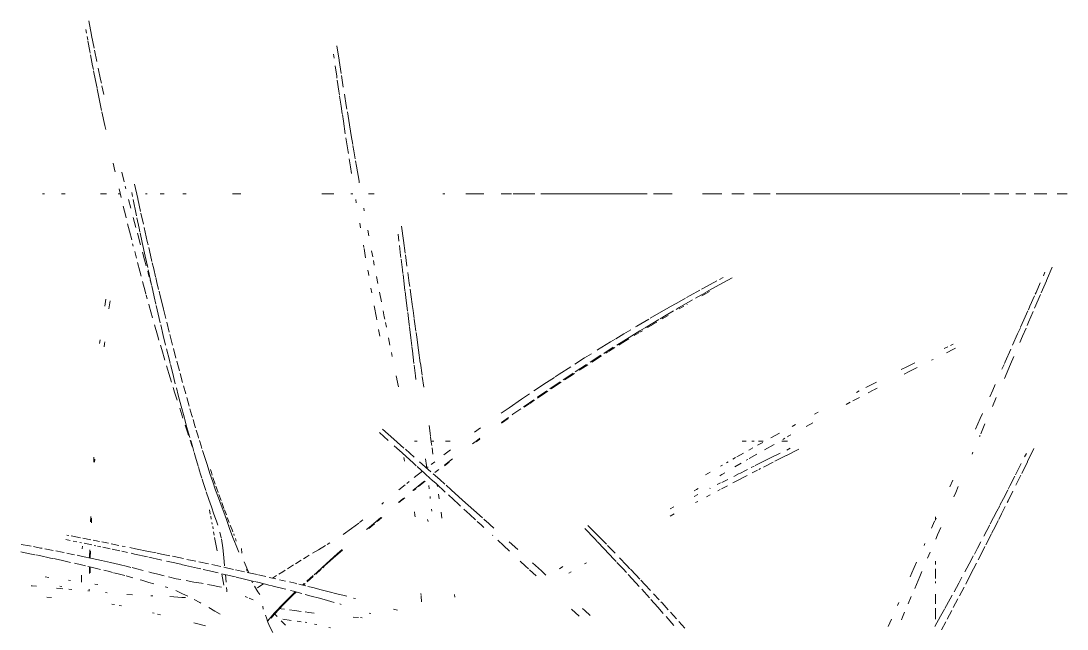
# Model space of a CAD drawing. Header units: millimetres. Extents: x -67152 to -48359, y -6192 to 21191.
# Drawn here: x -59286.3 to -58862.9, y 1057 to 1303 of the extents above; entities that cross this region are included whole.
import ezdxf

# ---------------------------------------------------------------- set-up
doc = ezdxf.new("R2010")
doc.units = ezdxf.units.MM
doc.layers.add('G-IMPT', color=8, linetype='Continuous', lineweight=9)
doc.layers.add('I-FURN', color=30, linetype='Continuous', lineweight=9)

# ---------------------------------------------------------------- blocks, each defined once
blk = doc.blocks.new('LR2371_Conjunto_Estar_Externo_932 - RM-palem_elek_dwg-V21-Nivel 1 Oficinas')
at = {"layer": 'G-IMPT'}
for p, q in [((-951.1, -536.5), (-942.6, -520.8)), ((-929.6, -527.1), (-941.1, -547.7)), ((-838.3, -527.4), (-844.6, -541.7)), ((-427.4, -537.4), (-439.4, -523.9)), ((-418.1, -529.2), (-402.5, -546.9)), ((255.9, -524.9), (258.8, -525.6)), ((282.7, -531.2), (287.3, -532.1)), ((352.5, -538.6), (344.3, -529.8)), ((374.7, -526.6), (368.9, -515.9)), ((378.4, -535.9), (374.7, -526.6)), ((501, -528.9), (523.9, -534.6)), ((-953.8, -541.7), (-963, -558.8)), ((-941.1, -547.7), (-948.5, -561.1)), ((-870.6, -555.5), (-866.4, -545.8)), ((-864.1, -540.4), (-866.4, -545.8)), ((-422.9, -542.5), (-411.3, -555.3)), ((-397.1, -553.1), (-386.5, -565)), ((-243, -558.6), (-253.6, -548.9)), ((-231.9, -547.6), (-217.1, -561.5)), ((176.9, -552.6), (179.8, -553.6)), ((196.7, -544.7), (193.6, -544.5)), ((211.2, -545.6), (201, -545)), ((287.9, -553.5), (298.3, -554.8)), ((302.2, -535.1), (305.5, -535.6)), ((313.3, -536.6), (321.3, -537.7)), ((332.6, -539.3), (349.5, -541.7)), ((347.2, -573.4), (365.4, -554)), ((348.1, -570.5), (365.8, -551.5)), ((360.1, -546.7), (365.3, -552)), ((365.4, -554), (379.1, -537.7)), ((365.8, -551.5), (372.4, -543.5)), ((381.4, -544.2), (378.4, -535.9)), ((383.5, -549.3), (381.4, -544.2)), ((471.9, -551.4), (482.4, -557.7)), ((589.1, -550.2), (594.9, -551.7)), ((601.6, -553.3), (604.9, -554.1)), ((-975, -581.4), (-965.9, -564.3)), ((-952.8, -568.8), (-963.7, -588.7)), ((-949.5, -562.9), (-952.8, -568.8)), ((-877.7, -572.1), (-883.6, -586)), ((-856.5, -568.5), (-859, -574.1)), ((-394.7, -573.5), (-406.9, -560.1)), ((-394.7, -573.5), (-392.5, -575.9)), ((-386.5, -565), (-372.9, -580.2)), ((-243, -558.6), (-238.9, -562.4)), ((131.9, -561.3), (124.4, -559.6)), ((234.6, -570.6), (237.7, -571.5)), ((305.2, -555.8), (298.3, -554.8)), ((326.5, -558.8), (313.1, -556.9)), ((326.5, -558.8), (336.4, -560)), ((347.2, -573.4), (327.8, -592.6)), ((348.1, -570.5), (329.2, -589.4)), ((346.3, -561.3), (352.2, -562)), ((355.6, -562.4), (352.2, -562)), ((388.2, -567.3), (387.7, -561.7)), ((388.2, -567.3), (388, -561.5)), ((482.4, -557.7), (494.6, -564.4)), ((509.9, -573), (512.4, -574.4)), ((512.4, -574.4), (523.3, -580.5)), ((665.6, -567.7), (670.2, -568.7)), ((679.5, -570.3), (685, -571.1)), ((-978.1, -587.3), (-987.1, -604.5)), ((-389, -579.6), (-377.9, -591.6)), ((-370.1, -583.4), (-354.8, -600.3)), ((11.6, -584.7), (12.6, -589.8)), ((77.3, -575.9), (78, -586.9)), ((78.1, -588.2), (78.3, -592.2)), ((210.9, -583.1), (206.9, -582)), ((223.5, -586.5), (229, -588)), ((243.3, -591.7), (229, -588)), ((243.3, -591.7), (258.3, -595.6)), ((248.6, -574.7), (261.6, -578.4)), ((261.6, -578.4), (277.3, -582.7)), ((277.3, -582.7), (293.6, -587.1)), ((293.6, -587.1), (305.6, -590.3)), ((312.3, -592.1), (328.4, -596.3)), ((323.2, -594.9), (329.2, -589.4)), ((324.8, -595.4), (327.8, -592.6)), ((398.2, -595.4), (394.1, -590.3)), ((415.1, -582.9), (407.6, -579.6)), ((423.1, -586.3), (418.8, -584.5)), ((535.8, -586.8), (546.2, -591.7)), ((547.1, -584.3), (540.2, -583.9)), ((546.2, -591.7), (559, -597.6)), ((547.1, -584.3), (571.2, -585.9)), ((608, -587.5), (604.2, -587.4)), ((655.5, -590.3), (644.1, -589.5)), ((693.9, -593.4), (697.4, -593.7)), ((802.9, -584.2), (812.1, -585.1)), ((-1000, -629.3), (-990.3, -610.5)), ((-976.6, -612.3), (-983, -624)), ((-967.5, -595.5), (-976.6, -612.3)), ((-900.4, -625.5), (-890.4, -602)), ((-360.8, -610), (-371.9, -598.1)), ((-360.8, -610), (-352.9, -618.3)), ((-350, -605.5), (-335.8, -621)), ((274, -599.5), (258.3, -595.6)), ((274, -599.5), (290.4, -603.6)), ((301.7, -614.8), (289.6, -625.6)), ((299.9, -605.9), (290.4, -603.6)), ((307.5, -607.7), (304.2, -606.9)), ((309, -608.2), (305.4, -611.4)), ((307.1, -611.7), (310.6, -608.5)), ((307.5, -607.7), (317.7, -610.2)), ((322, -611.2), (325.3, -612)), ((336.5, -614.6), (325.3, -612)), ((328.4, -596.3), (334.4, -597.8)), ((343.4, -600.2), (346.8, -601)), ((346.8, -601), (365.9, -605.9)), ((365.9, -605.9), (372.5, -607.5)), ((374.4, -608), (385.6, -610.8)), ((385.6, -610.8), (398.6, -614)), ((394.3, -606.3), (387, -611.1)), ((394.3, -606.3), (398.9, -602.9)), ((405.1, -606.5), (398.2, -595.4)), ((398.9, -614), (404.7, -615.4)), ((408.5, -613), (410.5, -616.9)), ((459, -595.2), (459.2, -598.2)), ((459.2, -598.2), (459.7, -604)), ((460.5, -614.1), (462, -629.2)), ((464.8, -608.2), (466.4, -615.8)), ((469.3, -604.5), (473.6, -605.3)), ((489.4, -608.4), (473.6, -605.3)), ((489.4, -608.4), (497.2, -610)), ((505.3, -611.8), (508.5, -612.4)), ((523.8, -614.5), (508.5, -612.4)), ((523.8, -614.5), (539.1, -617.2)), ((574.8, -603.6), (580.2, -605.4)), ((602.1, -611.1), (611.9, -613.9)), ((611.9, -613.9), (626, -618)), ((712.2, -609.8), (717.8, -610.6)), ((729.1, -596.8), (729.1, -600.6)), ((731, -597), (732, -597.1)), ((744.5, -614.2), (744.2, -627.7)), ((769, -600.4), (763.5, -599.9)), ((785.9, -601.9), (780.8, -601.5)), ((782.8, -605.8), (786.8, -606.4)), ((785.9, -601.9), (793.4, -602.6)), ((841.3, -606.9), (832.8, -606.2)), ((841.3, -606.9), (843, -607.1)), ((-1000, -629.3), (-1011.7, -651.8)), ((-988.8, -634.8), (-1001, -657.7)), ((-900.4, -625.5), (-904.5, -635.1)), ((-884.8, -632.5), (-894, -653.4)), ((-881.4, -624.9), (-884.8, -632.5)), ((-351.2, -620.2), (-343.2, -628.7)), ((-332.9, -639.5), (-343.2, -628.7)), ((-335.8, -621), (-328, -629.5)), ((-324.8, -632.9), (-318.1, -640.2)), ((-211.7, -631.7), (-216.2, -634.4)), ((-158, -636.2), (-166.9, -628.1)), ((-147.7, -626.5), (-134.8, -638.5)), ((263.9, -650.7), (282.2, -634)), ((274.1, -639.8), (284.6, -630.1)), ((287.9, -628.9), (282.2, -634)), ((302, -616.3), (289.8, -627.2)), ((343.8, -616.4), (355.7, -619.1)), ((349.5, -634.6), (344.9, -637.5)), ((357.3, -629.9), (349.5, -634.6)), ((369.5, -622.3), (361.4, -627.3)), ((375.8, -623.7), (363, -620.8)), ((382.7, -625.3), (397.1, -628.6)), ((398.9, -629), (403.2, -629.9)), ((419.1, -633.5), (403.2, -629.9)), ((406, -615.7), (426.9, -620.8)), ((416.1, -632.8), (425.1, -654.3)), ((419.4, -635.8), (420.7, -638.8)), ((424.4, -634.7), (441.8, -638.5)), ((426.9, -620.8), (440.6, -624.1)), ((442.4, -624.5), (448.5, -626)), ((448.5, -626), (468.9, -630.8)), ((466.4, -615.8), (469, -629.8)), ((476, -632.4), (493.3, -636.5)), ((558.3, -621.1), (549.4, -619.2)), ((558.3, -621.1), (573.7, -624.6)), ((594.3, -629.7), (582.2, -626.7)), ((594.3, -629.7), (609, -633.5)), ((612.3, -634.4), (609, -633.5)), ((626, -618), (629.3, -619)), ((643.7, -622.9), (656.3, -626.4)), ((659.1, -627.1), (672.6, -630.6)), ((672.6, -630.6), (681.2, -632.8)), ((683.1, -633.3), (689.5, -634.9)), ((689.5, -634.9), (700.1, -637.5)), ((727.5, -632.4), (727.3, -644.1)), ((728.8, -635.6), (728.7, -643.6)), ((728.8, -635.6), (728.8, -631.2)), ((765.5, -617.4), (769.9, -618)), ((815.3, -624.5), (808.2, -623.5)), ((-325.2, -647.6), (-331.7, -640.7)), ((-325.2, -647.6), (-311.2, -662.1)), ((-318.1, -640.2), (-306, -653.1)), ((-304.6, -654.6), (-299.9, -659.6)), ((-242.6, -649.9), (-246.5, -652.2)), ((-193.3, -640.7), (-200.3, -644.7)), ((-158, -636.2), (-140.3, -652.3)), ((-132.5, -640.7), (-127, -645.8)), ((-127, -645.8), (-116.3, -655.7)), ((263.9, -650.7), (241.8, -670.2)), ((266.7, -646.6), (245, -665.8)), ((266.7, -646.6), (271, -642.6)), ((324.4, -650.3), (313.5, -657.1)), ((339.8, -640.7), (328.1, -648)), ((464.9, -643.6), (445.8, -639.4)), ((463.6, -646), (465, -662.8)), ((470.9, -644.9), (488.5, -648.7)), ((493.3, -636.5), (505.4, -639.2)), ((514.1, -654.1), (494.8, -650)), ((509.9, -640.3), (516.5, -641.8)), ((516.5, -641.8), (540.3, -647.2)), ((520, -655.4), (537.4, -659)), ((540.3, -647.2), (548.5, -649.1)), ((549.6, -649.3), (564.6, -652.7)), ((564.6, -652.7), (577.6, -655.6)), ((623.2, -637.2), (638.1, -641)), ((645, -642.7), (638.1, -641)), ((653.7, -644.8), (647.3, -643.2)), ((653.7, -644.8), (670, -648.7)), ((687, -652.6), (670, -648.7)), ((687, -652.6), (704.7, -656.6)), ((723, -660.6), (704.7, -656.6)), ((707.2, -639.3), (725.5, -643.7)), ((725.5, -643.7), (732, -645.2)), ((736.3, -646.2), (744.5, -648.1)), ((744.5, -648.1), (758.2, -651.2)), ((765.9, -653), (784.3, -657.1)), ((-1024, -675.8), (-1028.2, -683.9)), ((-1024, -675.8), (-1015, -658.2)), ((-1007.3, -669.4), (-1013.5, -681)), ((-1001, -657.7), (-1005.2, -665.6)), ((-920.7, -673.1), (-915.6, -661)), ((-287.9, -686.1), (-302.7, -670.9)), ((-299.9, -659.6), (-281.4, -679.3)), ((-95.3, -675.2), (-83.6, -686)), ((232.4, -677), (245, -665.8)), ((232.7, -678.2), (241.8, -670.2)), ((291, -670.8), (279.4, -677.8)), ((303.2, -663.5), (297.3, -667)), ((308.5, -660.2), (303.2, -663.5)), ((430.1, -680.1), (429.7, -671)), ((435.7, -673.1), (441, -685.9)), ((465, -662.8), (467, -681.8)), ((478, -675.6), (483.1, -702.1)), ((562.3, -664.3), (544.1, -660.4)), ((562.3, -664.3), (565.4, -664.9)), ((570.7, -666), (587.2, -669.4)), ((586.5, -657.5), (589.4, -658.2)), ((596.1, -671.2), (587.2, -669.4)), ((589.4, -658.2), (612.2, -663.2)), ((612.5, -674.6), (597.7, -671.6)), ((612.5, -674.6), (638.3, -679.8)), ((614.6, -663.8), (640.3, -669.4)), ((640.3, -669.4), (646.8, -670.8)), ((654.1, -672.3), (665.4, -674.8)), ((669.2, -675.6), (684.1, -678.8)), ((723, -660.6), (742.1, -664.7)), ((726.6, -674.8), (726.9, -661.9)), ((728, -677.5), (728.3, -664.6)), ((728.4, -661.7), (728.3, -664.6)), ((753, -666.9), (742.1, -664.7)), ((761.7, -668.7), (757.9, -667.9)), ((761.7, -668.7), (773.3, -671.1)), ((778.2, -672.1), (782, -672.9)), ((794.6, -675.4), (782, -672.9)), ((784.3, -657.1), (799.4, -660.4)), ((802.9, -677), (799.7, -676.4)), ((800.3, -660.5), (805.1, -661.6)), ((802.9, -677), (816.3, -679.6)), ((805.1, -661.6), (826.5, -666.2)), ((826.5, -666.2), (833.9, -667.7)), ((836, -668.1), (848.6, -670.7)), ((848.6, -670.7), (863, -673.7)), ((-1029.9, -687.3), (-1036.2, -699.7)), ((-1013.5, -681), (-1020, -693.4)), ((-908.6, -686.4), (-910.4, -690.3)), ((-285.6, -688.5), (-268.8, -705.7)), ((-281.4, -679.3), (-268.1, -693.3)), ((-267.2, -694.2), (-262.5, -699.1)), ((-111.6, -678.2), (-94.6, -693.6)), ((-83.6, -686), (-72.2, -696.5)), ((262.1, -688.1), (256.9, -691.2)), ((279.4, -677.8), (265.8, -685.9)), ((440.5, -694.9), (442.3, -699.6)), ((447.6, -701.7), (441, -685.9)), ((467, -681.8), (469.5, -698.9)), ((649.1, -682), (638.3, -679.8)), ((664.5, -685.1), (658.3, -683.9)), ((670.8, -686.4), (686.1, -689.4)), ((688.3, -679.7), (693, -680.7)), ((704.5, -693.1), (691.1, -690.4)), ((693, -680.7), (702.2, -682.7)), ((706.6, -683.6), (713, -684.9)), ((718.1, -695.8), (708.6, -693.9)), ((716.2, -685.6), (719.3, -686.3)), ((718.1, -695.8), (721.6, -696.5)), ((723.7, -687.2), (739.3, -690.5)), ((725.7, -697.3), (741.8, -700.4)), ((742.6, -679.6), (742.4, -685.1)), ((743.9, -691.5), (747.3, -692.2)), ((753.2, -693.4), (760.5, -694.9)), ((766.4, -696.2), (774.9, -697.9)), ((821.3, -680.6), (824.4, -681.2)), ((838.7, -683.9), (824.4, -681.2)), ((846.4, -685.4), (843, -684.8)), ((846.4, -685.4), (862.4, -688.4)), ((-1048.5, -723.9), (-1041.3, -709.7)), ((-1040.6, -708.3), (-1036.2, -699.7)), ((-1026, -704.7), (-1037.4, -726.4)), ((-941.4, -721.4), (-935.3, -707.1)), ((-931.5, -698.3), (-935.3, -707.1)), ((-249.2, -725.5), (-268.8, -705.7)), ((-262.5, -699.1), (-243.2, -719.2)), ((-62.5, -705.5), (-61.8, -706.2)), ((175.8, -724.7), (185.3, -717.2)), ((230.6, -708), (214.8, -719.2)), ((444.5, -705.5), (445.7, -708.8)), ((447.3, -713), (448.6, -716.7)), ((447.6, -701.7), (453.8, -719.5)), ((452.3, -726.1), (448.6, -716.7)), ((470, -701), (472.7, -712.4)), ((483.9, -706.5), (485.1, -712.9)), ((764.2, -704.8), (746.2, -701.3)), ((773.2, -706.5), (769, -705.7)), ((-1055.3, -737.3), (-1060.9, -748.5)), ((-1048.5, -723.9), (-1054.1, -734.9)), ((-1038.6, -728.8), (-1051.4, -753.2)), ((-930.3, -735.4), (-932.3, -740)), ((-923.5, -720), (-929.4, -733.5)), ((-64.8, -720.4), (-48.6, -734.9)), ((-45.2, -738), (-48, -735.4)), ((-45.2, -721.5), (-39.8, -726.4)), ((-39.8, -726.4), (-32.3, -733.3)), ((-28.8, -736.5), (-17.8, -746.6)), ((65.2, -736.8), (64.3, -733.4)), ((155.1, -741.2), (161, -736.1)), ((175.8, -724.7), (156.7, -741.1)), ((164.5, -733.1), (161, -736.1)), ((180.3, -719.5), (169.5, -728.8)), ((198.6, -731.4), (192.3, -736.5)), ((207.3, -724.5), (200.3, -730)), ((214.3, -719.5), (207.3, -724.5)), ((459.5, -737), (453.8, -719.5)), ((458.3, -741.3), (454.4, -731.4)), ((459.5, -737), (464.9, -751.3)), ((476.7, -726), (479.3, -733.6)), ((479.3, -733.6), (484.3, -747.8)), ((486.1, -718.6), (486.9, -723.2)), ((487.8, -727.8), (488.4, -731.1)), ((489.6, -737.9), (490.7, -743.6)), ((724.5, -739.7), (724.8, -730.7)), ((725.9, -742.7), (726.3, -732.4)), ((-1068.1, -762.8), (-1060.9, -748.5)), ((-1051.4, -753.2), (-1057.1, -764.2)), ((-418.7, -748.1), (-410.4, -743.6)), ((-410.4, -758.1), (-418, -762)), ((-25.7, -755.4), (-42.4, -740.4)), ((-25.7, -755.4), (-3.4, -775.3)), ((-17.8, -746.6), (-6.1, -757.3)), ((38.8, -751.4), (37.1, -739.9)), ((57.1, -753.2), (57.6, -757.6)), ((89.7, -742.5), (90, -745.9)), ((90, -745.9), (90.9, -751.9)), ((460, -746), (463.8, -756.1)), ((464.8, -758.8), (469, -770.3)), ((470.2, -765.1), (464.9, -751.3)), ((484.3, -747.8), (489.3, -761.6)), ((491.5, -747.8), (493, -756.1)), ((-1073.4, -773.5), (-1082.9, -792.6)), ((-1073.4, -773.5), (-1071.8, -770.3)), ((-1064.2, -778), (-1072.8, -794.7)), ((-1057.6, -765.2), (-1064.2, -778)), ((-464.6, -772.6), (-460.3, -770.3)), ((19.1, -795.3), (-3.4, -775.3)), ((0.5, -763.4), (4.4, -766.9)), ((4.4, -766.9), (24.4, -785.2)), ((43.7, -786.7), (42.4, -777.6)), ((60, -778), (60.5, -782.3)), ((110.2, -779.4), (121.4, -770.1)), ((112.2, -779), (117.3, -774.8)), ((122.6, -770.3), (117.3, -774.8)), ((155.2, -767.3), (151.5, -770.3)), ((470.2, -765.1), (475.6, -779.6)), ((474.8, -786.1), (470.5, -774.2)), ((481.1, -794.8), (475.6, -779.6)), ((489.3, -761.6), (494.3, -776.2)), ((494.3, -776.2), (499.4, -791.5)), ((-1073.8, -796.6), (-1077.1, -803.1)), ((-970.7, -790), (-975.9, -802.1)), ((-970.7, -790), (-967.1, -781.6)), ((-516.3, -799.8), (-522.8, -803.2)), ((-516.3, -799.8), (-511.3, -797.2)), ((-508.4, -795.6), (-504.1, -793.4)), ((-482.1, -781.8), (-489.2, -785.6)), ((-488.4, -798), (-489.2, -798.5)), ((-462, -795.6), (-465.8, -797.9)), ((-457.7, -782.4), (-465.2, -786.3)), ((-462, -795.6), (-457.8, -793.1)), ((19.1, -795.3), (29.1, -804.2)), ((30.5, -790.8), (48.7, -807.4)), ((62.3, -797.2), (63, -803.5)), ((94.3, -793.8), (76.6, -808.3)), ((92.7, -793.8), (88.3, -797.5)), ((121.4, -795.1), (109.4, -804.8)), ((479.6, -799.3), (476.2, -789.8)), ((479.6, -799.3), (480.7, -802.5)), ((481.1, -794.8), (486.7, -810.7)), ((500.3, -794.2), (504.6, -807.5)), ((-1098.6, -824.3), (-1088.7, -804.2)), ((-1077.1, -803.1), (-1086.7, -821.9)), ((-959.4, -801.2), (-965.1, -813.9)), ((-561.6, -823.3), (-539.9, -812)), ((-533.7, -808.9), (-539.9, -812)), ((-511.7, -809.8), (-523.6, -815.8)), ((-503.1, -805.5), (-509.4, -808.7)), ((31.3, -806.2), (41.5, -815.2)), ((54.4, -826.6), (41.5, -815.2)), ((45.8, -801.7), (46.3, -805.2)), ((48.7, -807.4), (58.6, -816.3)), ((59.5, -817.1), (70.9, -827.5)), ((70, -812.2), (83.1, -801.8)), ((71.5, -812.4), (76.6, -808.3)), ((91.3, -819.2), (85.4, -823.9)), ((106.1, -807.4), (101.3, -811.3)), ((482, -806.5), (486.4, -819.7)), ((492.3, -827.3), (486.7, -810.7)), ((504.6, -807.5), (507.3, -815.9)), ((507.9, -817.8), (509.9, -824.2)), ((-1100.2, -827.5), (-1111.3, -850.1)), ((-1090.1, -828.5), (-1099.3, -846.6)), ((-1088.3, -824.9), (-1090.1, -828.5)), ((-612.8, -849.6), (-593.4, -839.7)), ((-584.5, -835.1), (-588.1, -837)), ((-571.3, -828.3), (-582.2, -833.9)), ((-569.8, -838.9), (-575.7, -841.9)), ((-559.5, -833.8), (-562.2, -835.1)), ((-547, -827.5), (-559.5, -833.8)), ((-549.9, -847.5), (-537.3, -840.2)), ((-535.4, -821.7), (-546, -827.1)), ((-511.8, -825.3), (-517.9, -828.8)), ((-511.8, -825.3), (-508, -823)), ((-479.7, -824.6), (-489.2, -830.1)), ((50.8, -828.9), (42.9, -835.1)), ((64, -835.1), (58.7, -830.4)), ((64, -835.1), (81, -850.1)), ((65.9, -839.1), (64.2, -840.4)), ((67.2, -838.1), (67.7, -842.7)), ((70.9, -827.5), (85.7, -840.9)), ((85.4, -823.9), (75.5, -831.6)), ((487.8, -824.2), (489.4, -829)), ((491.3, -835.1), (489.4, -829)), ((492.3, -827.3), (498, -844.6)), ((509.9, -824.2), (513.1, -834.5)), ((513.2, -835.1), (514.9, -840.5)), ((-1124.1, -876.2), (-1111.7, -850.8)), ((-1105.9, -859.7), (-1109.4, -866.6)), ((-615.9, -851.2), (-637.9, -862.4)), ((-608.8, -858.3), (-626.6, -867)), ((-584, -846), (-608.8, -858.3)), ((-577.6, -842.8), (-584, -846)), ((-565.3, -856.4), (-580.9, -865.4)), ((-562.7, -854.9), (-559.6, -853.1)), ((-541.5, -859.9), (-554.4, -867.2)), ((-533.5, -855.4), (-539, -858.5)), ((-521.1, -848.4), (-524.2, -850.1)), ((-509.3, -841.6), (-513.4, -843.9)), ((16.1, -855.9), (32.3, -843.4)), ((22.7, -849.5), (32.2, -842.1)), ((58.5, -844.7), (51.3, -850.3)), ((67.7, -842.7), (69.3, -855.8)), ((87.4, -842.5), (93.2, -847.7)), ((108.9, -874.8), (91.3, -859.2)), ((93.2, -847.7), (115.3, -867.7)), ((110.4, -851.3), (111.3, -855.6)), ((111.3, -855.6), (112, -858.9)), ((503.8, -862.6), (498, -844.6)), ((515.2, -841.5), (520.7, -859.6)), ((520.7, -859.6), (523.2, -868.4)), ((718.1, -855.3), (718.5, -849.5)), ((719.7, -859.4), (720.3, -849.3)), ((-1002.8, -865), (-1004.6, -869.2)), ((-663.2, -875.2), (-638.5, -862.7)), ((-639.4, -873.3), (-646.3, -876.7)), ((-614.3, -884.4), (-595.6, -873.8)), ((-568.4, -875), (-572.8, -877.4)), ((-564.7, -872.9), (-567.8, -874.6)), ((33.2, -864), (20.6, -873.5)), ((54.7, -865.3), (56.4, -877.3)), ((57, -882), (57.4, -885)), ((111.7, -877.2), (131.3, -894.4)), ((115.3, -867.7), (131, -881.8)), ((503.8, -862.6), (506.8, -872.1)), ((508.2, -876.5), (509.7, -881.2)), ((513, -892), (509.7, -881.2)), ((523.8, -870.2), (526.1, -878.3)), ((526.1, -878.3), (530, -891.9)), ((526.9, -880.5), (530.9, -892.3)), ((-1018.5, -901.8), (-1017.7, -899.9)), ((-647.2, -902.9), (-642.3, -900.2)), ((-641.8, -899.9), (-640.4, -899.1)), ((-631.6, -894.2), (-635.6, -896.4)), ((-608.1, -897), (-624.8, -906.1)), ((-582, -882.6), (-592.2, -888.2)), ((-32.4, -892.7), (-37.4, -896.4)), ((-29.9, -889.3), (-37.3, -894.8)), ((-32.4, -892.7), (-28.6, -889.9)), ((-28.1, -889.4), (-22.6, -885.4)), ((59.4, -898.7), (57.4, -885)), ((60.4, -906.1), (59.5, -899.9)), ((153.7, -914), (131.3, -894.4)), ((142.3, -892), (159.6, -907.6)), ((515.6, -900.5), (514.5, -896.7)), ((515.6, -900.5), (519, -911.9)), ((531.7, -897.6), (537.3, -917.6)), ((534, -901.6), (535.7, -906.6)), ((-1020, -905.3), (-1028.2, -924.4)), ((-1009.5, -914.4), (-1018.7, -935.1)), ((-677.2, -919.6), (-690.4, -926.9)), ((-649.9, -919.7), (-656.5, -923.3)), ((-26.6, -908.2), (-38.8, -916.9)), ((60.4, -906.1), (62.5, -921.3)), ((520.5, -916.7), (521.6, -920.4)), ((525.2, -932.8), (521.6, -920.4)), ((535.7, -906.6), (540.7, -922)), ((537.3, -917.6), (541.4, -932.5)), ((-1018.7, -935.1), (-1023.1, -945.1)), ((-693.8, -943.3), (-701.2, -947.2)), ((-117.7, -954.2), (-102.2, -943.3)), ((-100.7, -942.2), (-102.2, -943.3)), ((-80, -927.5), (-93.4, -937)), ((-80, -925.8), (-93.1, -935.2)), ((527.6, -940.9), (526.7, -937.7)), ((527.6, -940.9), (531.4, -954)), ((541.6, -933.4), (543, -938.1)), ((543, -938.1), (548.7, -959.3)), ((545.3, -935.9), (551.6, -955.6)), ((-1042.9, -958.7), (-1050.4, -976.3)), ((-764, -966.8), (-756, -962.5)), ((-126, -960.1), (-143.1, -971.9)), ((-124.3, -957), (-133.7, -963.5)), ((-126, -960.1), (-123.1, -958)), ((-94.8, -956.3), (-118.9, -972.8)), ((-79.2, -945.4), (-94.8, -956.3)), ((532.8, -959), (533.7, -962)), ((537.7, -976.1), (533.7, -962)), ((548.7, -959.3), (554.4, -981)), ((-1037.4, -977.3), (-1043.3, -990.7)), ((-772.7, -971.4), (-781.7, -976.2)), ((-772.7, -971.4), (-769, -969.4)), ((-164.8, -984.9), (-170.5, -988.7)), ((-168.7, -989.4), (-150.2, -976.8)), ((-164.8, -984.9), (-150.1, -974.8)), ((-144.6, -971.1), (-140.7, -968.4)), ((-135.3, -964.7), (-140.7, -968.4)), ((-118.9, -972.8), (-134.5, -983.3)), ((539.8, -983.6), (544.2, -999.3)), ((554.4, -981), (558.1, -995.3)), ((556.4, -970.7), (561.6, -987)), ((-1043.3, -990.7), (-1048.2, -1001.6)), ((-816.8, -994.7), (-810.4, -991.4)), ((-794.3, -995.7), (-815.1, -1006.3)), ((-808.8, -990.6), (-799.3, -985.6)), ((-776.1, -986.3), (-781.6, -989.2)), ((-196.6, -1006.2), (-189.3, -1001.4)), ((-174.7, -993.5), (-194.6, -1006.9)), ((-176.9, -993.1), (-189.3, -1001.4)), ((-167.8, -1005.4), (-183.5, -1015.7)), ((-143.2, -989.1), (-167.8, -1005.4)), ((72.9, -996.2), (75.9, -1017.7)), ((125.5, -1012.4), (122.3, -997)), ((560.2, -1003.3), (566, -1026.1)), ((561.6, -987), (564.4, -996.1)), ((-1066.4, -1013.5), (-1078.3, -1041.3)), ((-879.4, -1027.2), (-869.5, -1022.1)), ((-214, -1017.7), (-222.8, -1023.5)), ((-220.6, -1024.1), (-200.9, -1011.1)), ((-192.6, -1021.7), (-215.7, -1036.6)), ((-214, -1017.7), (-203.6, -1010.8)), ((-185.2, -1016.8), (-192.6, -1021.7)), ((79.4, -1043.4), (76.2, -1020.1)), ((88.2, -1011.8), (89, -1018.5)), ((89, -1018.5), (91.6, -1039.3)), ((126.8, -1018.5), (125.7, -1013)), ((550.7, -1023.2), (546, -1005.9)), ((566, -1026.1), (569.8, -1041)), ((567.6, -1006.6), (570.1, -1014.5)), ((570.1, -1014.5), (577.4, -1038.6)), ((-1085, -1056.9), (-1078.3, -1041.3)), ((-1067.9, -1046), (-1078.9, -1070.9)), ((-1066.4, -1042.7), (-1067.9, -1046)), ((-1061.4, -1031.5), (-1065.8, -1041.2)), ((-879.4, -1027.2), (-894.9, -1035.1)), ((-874.8, -1036.3), (-890.6, -1044.1)), ((-863.8, -1030.8), (-874.8, -1036.3)), ((-274.3, -1058.9), (-253.4, -1045.5)), ((-264, -1050.1), (-256.7, -1045.4)), ((-249.1, -1040.5), (-238.9, -1034)), ((-224, -1026.4), (-246.6, -1041.1)), ((-223.6, -1041.5), (-242.8, -1053.8)), ((-232, -1029.5), (-238.9, -1034)), ((79.6, -1044.5), (82.9, -1068.7)), ((92, -1042.9), (95.1, -1067.9)), ((552.2, -1028.6), (557.3, -1047.6)), ((570.3, -1042.9), (571.9, -1049.5)), ((-952.6, -1064.1), (-959.1, -1067.3)), ((-926.3, -1051), (-923.1, -1049.3)), ((-302, -1074), (-289.3, -1066.1)), ((-280.6, -1062.8), (-299.1, -1074.6)), ((-284.6, -1063.2), (-288.6, -1065.7)), ((-264, -1050.1), (-276.2, -1057.8)), ((-242.8, -1053.8), (-256.2, -1062.1)), ((136.2, -1064.2), (134.6, -1056.4)), ((563.8, -1072.4), (558.9, -1053.6)), ((571.9, -1049.5), (577.3, -1071.6)), ((580.6, -1049.3), (586.9, -1070.4)), ((-1096.6, -1084.1), (-1102, -1096.6)), ((-1082.3, -1078.5), (-1092.3, -1101)), ((-970.1, -1072.8), (-959.7, -1067.6)), ((-960.8, -1078.2), (-965.8, -1080.6)), ((-948.3, -1072.2), (-955.1, -1075.5)), ((-314.7, -1082), (-329.7, -1091.2)), ((-325.2, -1090.8), (-306.1, -1078.9)), ((-314.7, -1082), (-309.9, -1079)), ((-293.8, -1085.3), (-302.6, -1090.6)), ((-268.3, -1069.6), (-293.8, -1085.3)), ((-267.2, -1069), (-268.3, -1069.6)), ((86.5, -1094.7), (83, -1069.3)), ((95.1, -1067.9), (96.2, -1076.5)), ((96.3, -1077.6), (98.2, -1093.3)), ((139.2, -1078.7), (142.1, -1093.5)), ((565.5, -1078.8), (571, -1100)), ((579.2, -1079.1), (583.7, -1097.7)), ((586.9, -1070.4), (589.3, -1078.6)), ((698.6, -1085.5), (699.1, -1081.2)), ((699.7, -1075.7), (699.1, -1081.2)), ((708.8, -1082.4), (707.8, -1089.5)), ((-1108.7, -1112.3), (-1102, -1096.6)), ((-1092.3, -1101), (-1097.7, -1113.1)), ((-360.1, -1112.1), (-350.9, -1106.6)), ((-356, -1107.2), (-351, -1104.1)), ((-325.2, -1090.8), (-350.9, -1106.6)), ((-349.4, -1103.2), (-340.3, -1097.7)), ((-319.6, -1100.9), (-333.2, -1109)), ((-303.7, -1091.3), (-319.6, -1100.9)), ((86.5, -1094.7), (87.7, -1103.4)), ((88.1, -1106.5), (90, -1120.5)), ((98.2, -1093.3), (100.8, -1114.6)), ((159.1, -1096.2), (160.4, -1103.2)), ((160.4, -1103.2), (161.5, -1109.5)), ((577, -1123.8), (572, -1104.3)), ((583.7, -1097.7), (588.7, -1118.9)), ((592.2, -1088.4), (595.2, -1098.7)), ((595.2, -1098.7), (600.9, -1118.8)), ((-1113.8, -1124), (-1122.6, -1144.6)), ((-1113.8, -1124), (-1111, -1117.5)), ((-1104.4, -1128.2), (-1112.4, -1146.3)), ((-1098.1, -1114.2), (-1104.4, -1128.2)), ((-376.7, -1122.1), (-388.3, -1129)), ((-378.2, -1120.5), (-384.2, -1124.1)), ((-366, -1113.2), (-377.6, -1120.1)), ((-376.7, -1122.1), (-361.6, -1113)), ((-345.4, -1116.3), (-368.9, -1130.1)), ((-342.4, -1114.5), (-345.4, -1116.3)), ((91.3, -1129.8), (90, -1120.5)), ((101, -1116.1), (101.4, -1119.1)), ((101.4, -1119.1), (104.3, -1142.9)), ((148.1, -1123.1), (146.2, -1114)), ((589.6, -1122.6), (595.5, -1147.9)), ((-1113.3, -1148.3), (-1116.4, -1155.3)), ((-428.4, -1152.7), (-422.2, -1149)), ((-417.4, -1146.2), (-402.5, -1137.5)), ((-397.4, -1146.6), (-409, -1153.2)), ((-406.6, -1137.3), (-395, -1130.5)), ((-390.8, -1130.5), (-402.5, -1137.5)), ((-371.3, -1131.6), (-397.4, -1146.6)), ((93.7, -1146.7), (91.5, -1131.4)), ((93.7, -1146.7), (95.3, -1158.6)), ((104.6, -1145.4), (107.9, -1172.1)), ((150.3, -1134.4), (149.4, -1130)), ((150.3, -1134.4), (152.5, -1145.9)), ((165.1, -1128.8), (165.7, -1132.1)), ((165.7, -1132.1), (170.1, -1155.9)), ((578.8, -1131), (583.4, -1149.4)), ((595.5, -1147.9), (597.6, -1156.6)), ((604.8, -1132.3), (611.4, -1156)), ((-1137.1, -1178.3), (-1125.5, -1151.2)), ((-1116.4, -1155.3), (-1125.3, -1175.3)), ((-428.4, -1152.7), (-454.4, -1167.6)), ((-444.2, -1159.1), (-443.7, -1158.8)), ((-423.5, -1161.4), (-440.9, -1171.2)), ((-428, -1149.8), (-437.3, -1155.1)), ((-410, -1153.8), (-423.5, -1161.4)), ((95.4, -1159.1), (97.3, -1173.4)), ((159.7, -1182.5), (156, -1163.6)), ((589.9, -1175.7), (583.6, -1150)), ((598.1, -1159.1), (601.5, -1173.6)), ((611.4, -1156), (612.3, -1159.1)), ((615.2, -1169.7), (617.2, -1177)), ((688.3, -1165.5), (690.4, -1149.8)), ((698.6, -1155.2), (696.5, -1168.7)), ((-1138.5, -1181.7), (-1148.6, -1205.2)), ((-1128.4, -1182.2), (-1136.7, -1201)), ((-1126.7, -1178.5), (-1128.4, -1182.2)), ((-481.7, -1183.1), (-506.4, -1196.8)), ((-472.9, -1175.4), (-487.8, -1183.8)), ((-480.4, -1182.3), (-460, -1170.8)), ((-472.2, -1188.5), (-475.8, -1190.5)), ((-449.6, -1176.1), (-469, -1186.8)), ((-442.8, -1172.3), (-449.6, -1176.1)), ((99.5, -1188.8), (97.3, -1173.4)), ((107.9, -1172.1), (109.4, -1184.1)), ((109.6, -1185.2), (111.3, -1199.2)), ((174.6, -1181.3), (176.3, -1190.5)), ((589.9, -1175.7), (592, -1184.5)), ((592.9, -1188.2), (596.2, -1201.8)), ((601.5, -1173.6), (606.4, -1195.2)), ((617.8, -1179), (619.4, -1184.9)), ((619.4, -1184.9), (624.4, -1203.6)), ((-1160, -1231.8), (-1148.9, -1205.8)), ((-532.3, -1211.1), (-506.9, -1197.2)), ((-507.6, -1207.6), (-514.6, -1211.4)), ((-475.8, -1190.5), (-502, -1204.7)), ((101.1, -1200.4), (100.2, -1194)), ((101.1, -1200.4), (103.9, -1221.1)), ((111.3, -1199.2), (113.5, -1217.4)), ((162.9, -1199.6), (165.6, -1213.4)), ((598.4, -1211.2), (596.2, -1201.8)), ((606.7, -1196.7), (607.4, -1199.7)), ((607.4, -1199.7), (612.8, -1223.7)), ((607.6, -1199.7), (609.5, -1206.4)), ((-1142.8, -1214.6), (-1145.9, -1221.7)), ((113.8, -1219.5), (114.7, -1226.6)), ((114.7, -1226.6), (117.2, -1247.2)), ((180.8, -1215.7), (181.5, -1219.9)), ((181.5, -1219.9), (182.6, -1225.9)), ((602.5, -1228.2), (598.8, -1212.7)), ((602.5, -1228.2), (605.3, -1240.2)), ((611.4, -1213.1), (612.5, -1217.2)), ((614.4, -1223.9), (612.5, -1217.2)), ((612.8, -1223.9), (613.4, -1226.3)), ((614.4, -1231.1), (619.3, -1253.2)), ((627.3, -1214), (629.9, -1223.8)), ((629.9, -1223.9), (634.4, -1240.9)), ((108.7, -1255.6), (105.7, -1233.8)), ((117.6, -1250.6), (118.1, -1254.4)), ((171.5, -1244.5), (169.8, -1235.8)), ((172.8, -1251.8), (175.1, -1263.8)), ((186.8, -1250), (189.9, -1268.3)), ((606, -1242.9), (608.8, -1255.1)), ((620.6, -1246.4), (617.3, -1234.4)), ((620.6, -1246.4), (624.7, -1261.2)), ((636.6, -1249.6), (639.9, -1262.2)), ((109.1, -1259.1), (112.5, -1283.7)), ((118.1, -1254.4), (120.6, -1274.3)), ((190.3, -1270.3), (191.1, -1274.9)), ((612.4, -1270.6), (608.8, -1255.1)), ((619.3, -1253.2), (625.2, -1280.4)), ((116.4, -1312), (112.5, -1283.7)), ((121.6, -1282.6), (123.3, -1296.2)), ((615.1, -1282.3), (613.6, -1275.8)), ((615.1, -1282.3), (621.4, -1309.8)), ((625.2, -1280.4), (629.1, -1298.8)), ((634.6, -1298.1), (628.6, -1275.7)), ((642.6, -1272.7), (643.9, -1277.5)), ((645.8, -1285), (650.1, -1302.1)), ((182.5, -1304.2), (180.5, -1293.3)), ((196.9, -1308.9), (198.5, -1318.3)), ((629.6, -1300.9), (631.1, -1308)), ((631.1, -1308), (635.5, -1328.7)), ((637.7, -1309.6), (642.8, -1329.1)), ((650.1, -1302.1), (653.7, -1316.6)), ((627.7, -1337.6), (622.7, -1315.8)), ((636.2, -1332.1), (637, -1335.9)), ((656.6, -1328.2), (657.5, -1331.7)), ((657.5, -1331.7), (662.3, -1351.4)), ((190.3, -1347.5), (189.4, -1342.1)), ((628.4, -1341.1), (633.9, -1365.7)), ((637, -1335.9), (642.9, -1364.1)), ((651.8, -1364.1), (647.5, -1347.3)), ((205.1, -1358), (206.1, -1364.1)), ((640.1, -1394.1), (634, -1366.4)), ((644.1, -1370.2), (645.7, -1377.8)), ((666.4, -1368.3), (670.4, -1385.2)), ((657.1, -1385.2), (658.5, -1390.7)), ((199.2, -1397.2), (199.7, -1400.2)), ((204.9, -1430), (199.7, -1400.2)), ((214.4, -1415.4), (216.5, -1428.3)), ((665.2, -1417.7), (660.5, -1398.7)), ((204.9, -1430), (206.6, -1440.1)), ((216.5, -1428.3), (219, -1444)), ((678.2, -1418.3), (678.7, -1420.6)), ((678.7, -1420.6), (682.1, -1435.7)), ((207.3, -1444.3), (210, -1459.8)), ((220.7, -1454.6), (221.2, -1458.1)), ((211.8, -1470.4), (210, -1459.8)), ((215, -1489.6), (212.1, -1472.2)), ((221.2, -1458.1), (225.4, -1485)), ((215, -1489.6), (219.9, -1519.2)), ((226.7, -1493.3), (230.5, -1517.6)), ((230.5, -1517.6), (232.4, -1530.8)), ((696.7, -1501.3), (698.5, -1509.3)), ((698.5, -1509.3), (704.1, -1536)), ((222.7, -1536.2), (219.9, -1519.2)), ((232.6, -1532), (234.9, -1547.2)), ((704.7, -1538.8), (710.8, -1568.1)), ((224.8, -1548.8), (223.6, -1541.7)), ((224.8, -1548.8), (228.4, -1571.1)), ((234.9, -1547.2), (237.9, -1566.9)), ((238.2, -1569.1), (239.3, -1576.7)), ((239.3, -1576.7), (242.5, -1598.5)), ((704.1, -1587.1), (700.5, -1570.4)), ((710.8, -1568.1), (713.4, -1581.1)), ((234.2, -1607.5), (230.6, -1584.6)), ((706.8, -1599.5), (705.3, -1592.6)), ((706.8, -1599.5), (711.4, -1621.5)), ((713.7, -1582.3), (716.7, -1597.4)), ((716.7, -1597.4), (720.5, -1616.7)), ((234.8, -1611.2), (238.8, -1636.7)), ((243, -1602), (243.6, -1606.1)), ((243.6, -1606.1), (246.6, -1626.7)), ((720.9, -1618.9), (722.4, -1626.4)), ((243.3, -1665.6), (238.9, -1637.4)), ((248.7, -1641.5), (249.8, -1649.3)), ((718.7, -1657.3), (714.1, -1634.8)), ((722.4, -1626.4), (726.5, -1647.9)), ((719.4, -1660.9), (724.4, -1686)), ((727.2, -1651.3), (727.9, -1655.4)), ((727.9, -1655.4), (731.7, -1675.6)), ((732.1, -1677.6), (733.3, -1684.1)), ((729.9, -1714.4), (724.5, -1686.6)), ((734.4, -1690.2), (735.7, -1697.8))]:
    blk.add_line(p, q, dxfattribs=at)
blk = doc.blocks.new('LR2371_Conjunto_Estar_Externo_932 - LR2371_Conjunto_Estar_Externo_932-3557151-Nivel 1 Oficinas')
at = {"layer": 'I-FURN'}
for p, q in [((2200, -432.43), (2200, -428.03)), ((2200, -438.17), (2200, -434.24)), ((2200, -443.25), (2200, -442.52)), ((2200, -448.43), (2200, -444.46)), ((2200, -451.49), (2200, -450.07)), ((2200, -469.37), (2200, -468.48)), ((2262.32, -500), (2260.01, -500)), ((2271.67, -500), (2269.82, -500)), ((2274.34, -500), (2273.43, -500)), ((2278.32, -500), (2276.75, -500)), ((2398.44, -500), (2396.48, -500)), ((2404.19, -500), (2403.05, -500)), ((2410.91, -500), (2409.88, -500)), ((2146.79, -600), (2150.86, -600)), ((2154.94, -600), (2160.09, -600)), ((2163.53, -600), (2167.56, -600)), ((2170.44, -600), (2176.16, -600)), ((2178.21, -600), (2189.22, -600)), ((2190.21, -600), (2264.54, -600)), ((2266.97, -600), (2273.75, -600)), ((2277.54, -600), (2282.45, -600)), ((2286.51, -600), (2294.39, -600)), ((2306.62, -600), (2314.2, -600)), ((2316.75, -600), (2359.79, -600)), ((2362.18, -600), (2371.03, -600)), ((2371.67, -600), (2375.84, -600)), ((2382.85, -600), (2390.1, -600)), ((2398.69, -600), (2399.44, -600)), ((2427.28, -600), (2429.53, -600)), ((2435.92, -600), (2436.73, -600)), ((2443.6, -600), (2448.48, -600)), ((2481.26, -600), (2484.64, -600)), ((2503.34, -600), (2504.77, -600)), ((2512.22, -600), (2513.82, -600)), ((2519.2, -600), (2519.85, -600)), ((2530.01, -600), (2530.9, -600)), ((2535.62, -600), (2538.05, -600)), ((2552.27, -600), (2553.78, -600)), ((2560.72, -600), (2561.46, -600))]:
    blk.add_line(p, q, dxfattribs=at)
at = {"xscale": 0.2063269555025896, "yscale": 0.2063269555025896, "zscale": 0.2063269555025896}
blk.add_blockref('LR2371_Conjunto_Estar_Externo_932 - RM-palem_elek_dwg-V21-Nivel 1 Oficinas', (2392.17, -316.24), dxfattribs=at)

msp = doc.modelspace()

# ---------------------------------------------------------------- block references
at = {"layer": 'I-FURN', "rotation": 180}
msp.add_blockref('LR2371_Conjunto_Estar_Externo_932 - LR2371_Conjunto_Estar_Externo_932-3557151-Nivel 1 Oficinas', (-56716.06, 633.03), dxfattribs=at)

doc.saveas('drawing.dxf')
